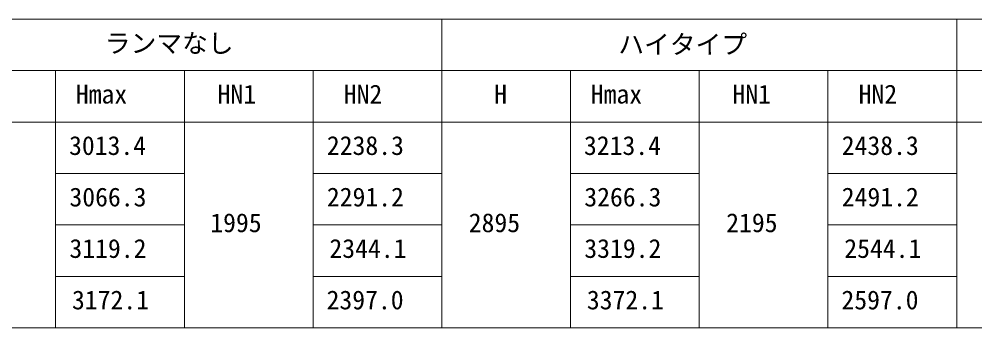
# Model space of a CAD drawing. Units: millimetres, scale not verified. Extents: x -10500 to 10500, y -15600 to 15524.
# Drawn here: x -3635 to 3047, y -44 to 2116 of the extents above; entities that cross this region are included whole.
import ezdxf
from ezdxf.enums import TextEntityAlignment as Align

# ---------------------------------------------------------------- set-up
doc = ezdxf.new("R2010")
doc.units = ezdxf.units.MM
doc.header["$LTSCALE"] = 80
doc.layers.add('0-1_TABLE1', color=7, linetype='Continuous', lineweight=18)
doc.styles.add('ＭＳ ゴシック', font='')
doc.styles.get('ＭＳ ゴシック').set_extended_font_data('MS Gothic')

msp = doc.modelspace()

# ---------------------------------------------------------------- linework, layer by layer
at = {"layer": '0-1_TABLE1'}
for p, q in [((-8979.7, 2115.5), (7320.3, 2115.5)), ((-679.7, 2115.5), (-679.7, -44.5)), ((2920.3, 2115.5), (2920.3, -44.5)), ((-4279.7, 1755.5), (6520.3, 1755.5)), ((-3379.7, 1755.5), (-3379.7, -44.5)), ((-2479.7, 1755.5), (-2479.7, -44.5)), ((-1579.7, 1755.5), (-1579.7, -44.5)), ((220.3, 1755.5), (220.3, -44.5)), ((1120.3, 1755.5), (1120.3, -44.5)), ((2020.3, 1755.5), (2020.3, -44.5)), ((-8979.7, 1395.5), (7320.3, 1395.5)), ((-3379.7, 1035.5), (-2479.7, 1035.5)), ((-1579.7, 1035.5), (-679.7, 1035.5)), ((220.3, 1035.5), (1120.3, 1035.5)), ((2020.3, 1035.5), (2920.3, 1035.5)), ((-3379.7, 675.5), (-2479.7, 675.5)), ((-1579.7, 675.5), (-679.7, 675.5)), ((220.3, 675.5), (1120.3, 675.5)), ((2020.3, 675.5), (2920.3, 675.5)), ((-3379.7, 315.5), (-2479.7, 315.5)), ((-1579.7, 315.5), (-679.7, 315.5)), ((220.3, 315.5), (1120.3, 315.5)), ((2020.3, 315.5), (2920.3, 315.5)), ((-8979.7, -44.5), (7320.3, -44.5))]:
    msp.add_line(p, q, dxfattribs=at)

# ---------------------------------------------------------------- texts
at = {"layer": '0-1_TABLE1', "style": 'ＭＳ ゴシック'}
for s, p in [('ランマなし', (-3036.06, 1840.9)), ('ハイタイプ', (554.22, 1833.23)), ('Hmax', (-3238.56, 1485.5)), ('HN1', (-2247.54, 1485.5)), ('HN2', (-1365.44, 1485.5)), ('H', (-313.56, 1485.5)), ('Hmax', (361.44, 1485.5)), ('HN1', (1352.46, 1485.5)), ('HN2', (2234.56, 1485.5)), ('3013.4', (-3286.12, 1125.5)), ('2238.3', (-1483.56, 1125.5)), ('3213.4', (313.88, 1125.5)), ('2438.3', (2116.44, 1125.5)), ('2291.2', (-1483.56, 765.5)), ('3266.3', (316.44, 765.5)), ('2491.2', (2116.44, 765.5)), ('3066.3', (-3283.56, 765.5)), ('1995', (-2298.68, 585.5)), ('2895', (-491.52, 585.5)), ('2195', (1308.48, 585.5)), ('3119.2', (-3283.56, 405.5)), ('2344.1', (-1465.67, 405.5)), ('3319.2', (316.44, 405.5)), ('2544.1', (2134.33, 405.5)), ('3172.1', (-3265.67, 45.5)), ('2397.0', (-1485.61, 45.5)), ('3372.1', (334.33, 45.5)), ('2597.0', (2114.39, 45.5))]:
    msp.add_text(s, height=132, dxfattribs=at).set_placement(p, align=Align.BOTTOM_LEFT)

doc.saveas('drawing.dxf')
